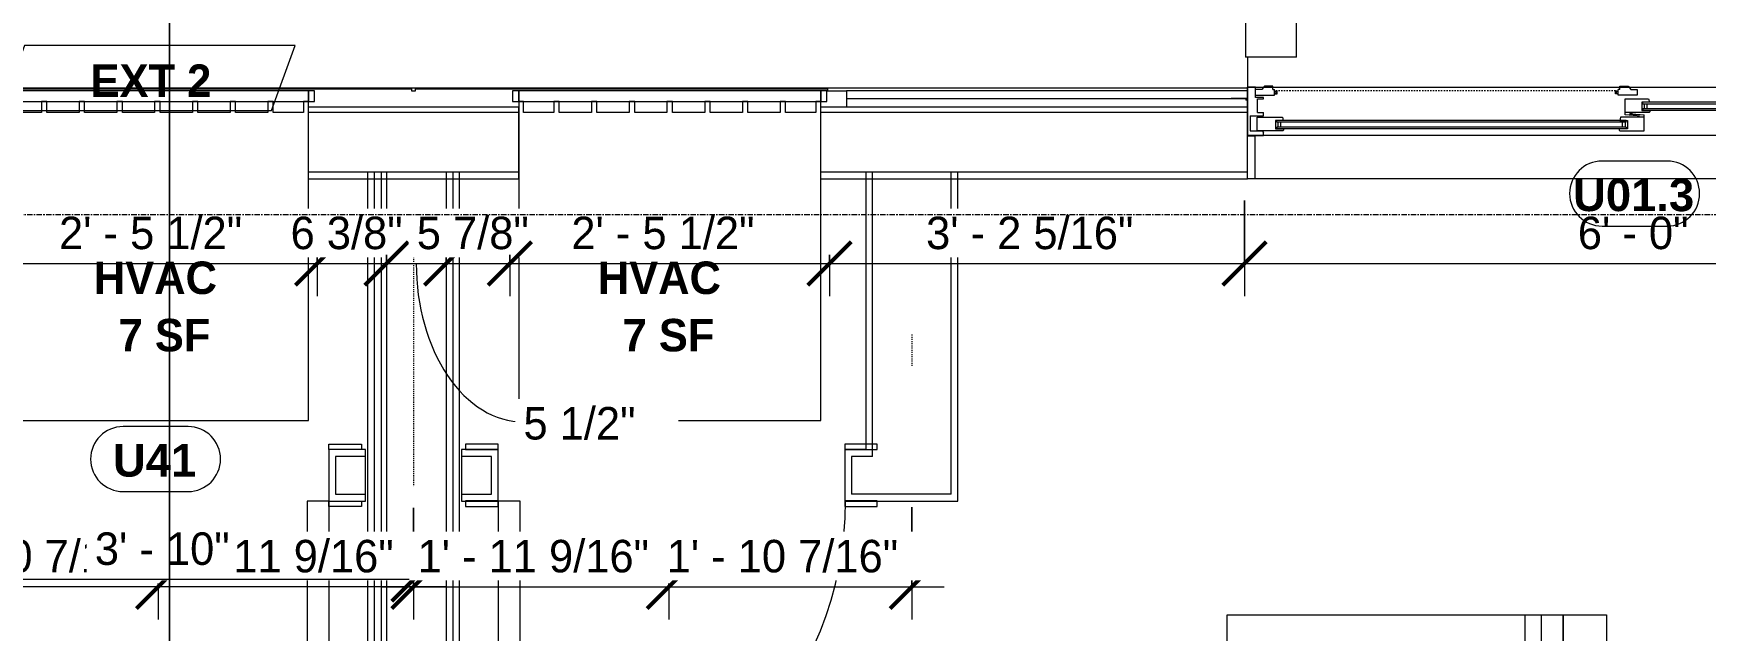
# Model space of a CAD drawing. Header units: inches. Extents: x -4058 to -1781, y 9814 to 12264.
# Drawn here: x -2749.8 to -2595.4, y 10800.8 to 10855.9 of the extents above; entities that cross this region are included whole.
import ezdxf

# ---------------------------------------------------------------- set-up
doc = ezdxf.new("R2010")
doc.units = ezdxf.units.IN
doc.header["$MEASUREMENT"] = 0
for name, pattern in [('Dash', [0.25, 0.125, -0.125]), ('Dash 3_32_', [0.1875, 0.09375, -0.09375]), ('Grid Line 1_2_', [0.875, 0.5, -0.125, 0.125, -0.125])]:
    doc.linetypes.add(name, pattern=pattern)
for name, color, linetype, lineweight in [('0-1', 7, 'Continuous', 5), ('0-2', 7, 'Continuous', 9), ('A-ANNO-DIMS', 211, 'Continuous', 9), ('A-ANNO-DIMS-32', 211, 'Continuous', 9), ('A-AREA-IDEN', 2, 'Continuous', 9), ('A-DETL-1', 90, 'Dash 3_32_', 9), ('A-DETL-GENF-1', 7, 'Continuous', 9), ('A-DETL-GENF-2', 92, 'Continuous', 18), ('A-DETL-GENF-HDLN-1', 7, 'Dash', 9), ('A-DETL-GENF-HDLN-2', 1, 'Continuous', 18), ('A-DOOR', 31, 'Continuous', 18), ('A-DOOR-1', 7, 'Continuous', 9), ('A-DOOR-2', 31, 'Continuous', 9), ('A-DOOR-FRAM-1', 7, 'Continuous', 9), ('A-DOOR-IDEN', 31, 'Continuous', 9), ('A-FLOR-1', 7, 'Continuous', 9), ('A-FLOR-2', 192, 'Continuous', 9), ('A-FLOR-HRAL-1', 7, 'Continuous', 9), ('A-GENM-1', 7, 'Continuous', 9), ('A-GLAZ-1', 7, 'Continuous', 9), ('A-WALL-1', 7, 'Continuous', 9), ('A-WALL-2', 113, 'Continuous', 9), ('A-WALL-IDEN', 211, 'Continuous', 9), ('I-FURN', 30, 'Continuous', 9), ('I-WALL-3', 7, 'Continuous', 9), ('I-WALL-4', 2, 'Continuous', 9), ('S-GRID-1', 1, 'Grid Line 1_2_', 9)]:
    doc.layers.add(name, color=color, linetype=linetype, lineweight=lineweight)
doc.styles.add('Arial_B', font='arialbd.ttf', dxfattribs={"height": 3})
doc.styles.add('Century Gothic', font='ufonts.com_century-gothic.ttf', dxfattribs={"height": 3})
doc.styles.add('Century Gothic_B', font='GOTHICB.TTF', dxfattribs={"height": 3})
doc.dimstyles.new('THE_DIMENSION_STRING', dxfattribs={"dimscale": 12, "dimtxt": 3.132505, "dimasz": 0.333333, "dimexe": 0.25, "dimexo": 0.166667, "dimgap": 0.041667, "dimtad": 1, "dimdec": 4, "dimrnd": 0.0625, "dimzin": 3, "dimdsep": 46, "dimlunit": 4, "dimtxsty": 'Century Gothic', "dimblk1": 'OBLIQUE', "dimblk2": 'OBLIQUE', "dimsah": 1, "dimcen": 0.09, "dimdle": 0.25, "dimazin": 0, "dimtfac": 1, "dimtdec": 4, "dimtix": 1, "dimtmove": 0, "dimatfit": 3, "dimfxl": 1, "dimtvp": 1, "dimtfill": 1, "dimfrac": 2, "dimtolj": 1, "dimtzin": 0, "dimarcsym": 2})
doc.dimstyles.new('THE_DIMENSION_STRING_1', dxfattribs={"dimscale": 12, "dimtxt": 3.132505, "dimasz": 0.333333, "dimexe": 0.25, "dimexo": 0.166667, "dimgap": 0.041667, "dimtad": 1, "dimdec": 4, "dimrnd": 0.0625, "dimzin": 3, "dimdsep": 46, "dimlunit": 4, "dimtxsty": 'Century Gothic', "dimblk1": 'OBLIQUE', "dimblk2": 'OBLIQUE', "dimsah": 1, "dimcen": 0.09, "dimdle": 0.25, "dimazin": 0, "dimtfac": 1, "dimtdec": 4, "dimtix": 1, "dimtmove": 1, "dimatfit": 3, "dimfxl": 1, "dimtvp": 1, "dimtfill": 1, "dimfrac": 2, "dimtolj": 1, "dimtzin": 0, "dimarcsym": 2})
doc.dimstyles.new('THE_DIMENSION_STRING_4', dxfattribs={"dimscale": 12, "dimtxt": 3.132505, "dimasz": 0.333333, "dimexe": 0.25, "dimexo": 0.166667, "dimgap": 0.041667, "dimtad": 1, "dimdec": 4, "dimrnd": 0.0625, "dimzin": 3, "dimdsep": 46, "dimlunit": 4, "dimtxsty": 'Century Gothic', "dimblk1": 'OBLIQUE', "dimblk2": 'OBLIQUE', "dimsah": 1, "dimcen": 0.09, "dimdle": 0.25, "dimazin": 0, "dimtfac": 1, "dimtdec": 4, "dimtix": 1, "dimtmove": 0, "dimatfit": 3, "dimfxl": 1, "dimtvp": 1, "dimtfill": 1, "dimfrac": 2, "dimtolj": 1, "dimtzin": 0, "dimarcsym": 2})
doc.dimstyles.new('THE_DIMENSION_STRING_5', dxfattribs={"dimscale": 12, "dimtxt": 3.132505, "dimasz": 0.333333, "dimexe": 0.25, "dimexo": 0.166667, "dimgap": 0.041667, "dimtad": 1, "dimdec": 4, "dimrnd": 0.0625, "dimzin": 3, "dimdsep": 46, "dimlunit": 4, "dimtxsty": 'Century Gothic', "dimblk1": 'OBLIQUE', "dimblk2": 'OBLIQUE', "dimsah": 1, "dimcen": 0.09, "dimdle": 0.25, "dimazin": 0, "dimtfac": 1, "dimtdec": 4, "dimtix": 1, "dimtmove": 0, "dimatfit": 3, "dimfxl": 1, "dimtvp": 1, "dimtfill": 1, "dimfrac": 2, "dimtolj": 1, "dimtzin": 0, "dimarcsym": 2})

# ---------------------------------------------------------------- blocks, each defined once
blk = doc.blocks.new('Perforated Panel at Magic-Pak - hvac panel - 3rd floor-2505075-UNITS PLANS - 3RD FLOOR')
at = {"layer": 'A-GLAZ-1'}
for p, q in [((19.01, 4.19), (-19.01, 4.19)), ((-19.01, 4.12), (19.01, 4.12))]:
    blk.add_line(p, q, dxfattribs=at)
blk = doc.blocks.new('V-Series_EWC4_SPVU_RFA_2015 - 2ND AND 3RD FLOOR-2226480-UNITS PLANS - 3RD FLOOR')
at = {"layer": 'A-GENM-1'}
for p, q in [((-3859.97, 11740.34), (-3859.97, 11739.78)), ((-3858.97, 11740.34), (-3859.97, 11740.34)), ((-3858.97, 11739.78), (-3858.97, 11740.34)), ((-3859.97, 11739.78), (-3859.97, 11711.9)), ((-3858.97, 11739.78), (-3859.97, 11739.78)), ((-3859.97, 11739.78), (-3858.97, 11739.78)), ((-3858.97, 11711.9), (-3858.97, 11739.78)), ((-3829.54, 11739.78), (-3858.97, 11739.78)), ((-3858.97, 11739.78), (-3858.97, 11739.34)), ((-3858.97, 11739.34), (-3857.97, 11739.34)), ((-3857.97, 11739.34), (-3857.97, 11736.54)), ((-3829.54, 11711.9), (-3829.54, 11739.78)), ((-3857.97, 11736.54), (-3858.97, 11736.54)), ((-3858.97, 11736.54), (-3858.97, 11736.04)), ((-3858.97, 11736.04), (-3857.97, 11736.04)), ((-3857.97, 11736.04), (-3857.97, 11733.06)), ((-3857.97, 11733.06), (-3858.97, 11733.06)), ((-3858.97, 11733.06), (-3858.97, 11732.56)), ((-3858.97, 11732.56), (-3857.97, 11732.56)), ((-3857.97, 11732.56), (-3857.97, 11729.57)), ((-3857.97, 11729.57), (-3858.97, 11729.57)), ((-3858.97, 11729.57), (-3858.97, 11729.07)), ((-3858.97, 11729.07), (-3857.97, 11729.07)), ((-3857.97, 11729.07), (-3857.97, 11726.09)), ((-3857.97, 11726.09), (-3858.97, 11726.09)), ((-3858.97, 11726.09), (-3858.97, 11725.59)), ((-3858.97, 11725.59), (-3857.97, 11725.59)), ((-3857.97, 11725.59), (-3857.97, 11722.61)), ((-3857.97, 11722.61), (-3858.97, 11722.61)), ((-3858.97, 11722.61), (-3858.97, 11722.11)), ((-3858.97, 11722.11), (-3857.97, 11722.11)), ((-3857.97, 11722.11), (-3857.97, 11719.12)), ((-3857.97, 11719.12), (-3858.97, 11719.12)), ((-3858.97, 11719.12), (-3858.97, 11718.62)), ((-3858.97, 11718.62), (-3857.97, 11718.62)), ((-3857.97, 11718.62), (-3857.97, 11715.64)), ((-3857.97, 11715.64), (-3858.97, 11715.64)), ((-3858.97, 11715.64), (-3858.97, 11715.14)), ((-3858.97, 11715.14), (-3857.97, 11715.14)), ((-3857.97, 11715.14), (-3857.97, 11712.34)), ((-3857.97, 11712.34), (-3858.97, 11712.34)), ((-3858.97, 11712.34), (-3858.97, 11711.9)), ((-3859.97, 11711.9), (-3858.97, 11711.9)), ((-3859.97, 11711.9), (-3859.97, 11711.34)), ((-3858.97, 11711.9), (-3859.97, 11711.9)), ((-3859.97, 11711.34), (-3858.97, 11711.34)), ((-3858.97, 11711.34), (-3858.97, 11711.9)), ((-3858.97, 11711.9), (-3829.54, 11711.9))]:
    blk.add_line(p, q, dxfattribs=at)
blk = doc.blocks.new('Door-Sliding-Marvin-2_Panel_Patio_Door-Essential - MARVIN ESSENTIAL SLIDING - 6_-0_X6_-10_ - 3RD FLOOR-3344871-UNITS PLANS - 3RD FLOOR')
at = {"layer": 'A-DETL-GENF-1'}
for p, q in [((-32.87, -2.72), (-32.87, -2.27)), ((-32.61, -2.72), (-32.61, -2.27))]:
    blk.add_line(p, q, dxfattribs=at)
at = {"layer": 'A-DETL-GENF-2'}
for p, q in [((-35.75, 4.19), (-35.06, 4.19)), ((-35.75, 0.22), (-35.75, 4.19)), ((-35.06, 4.19), (-35.06, 0.22)), ((35.06, 4.19), (35.75, 4.19)), ((35.06, 0.22), (35.06, 4.19)), ((35.75, 4.19), (35.75, 0.22)), ((-35.06, 0.22), (-35.75, 0.22)), ((-35.75, 0.19), (-34.25, 0.19)), ((-35.75, -4.28), (-35.75, 0.19)), ((-34.25, 0.19), (-34.25, -0.1)), ((35.75, 0.22), (35.06, 0.22)), ((-35.5, -0.25), (-34.39, -0.25)), ((-35.5, -1.63), (-35.5, -0.25)), ((-34.39, -0.25), (-34.25, -0.1)), ((-35.75, -3.08), (-35.91, -3.08)), ((-35.91, -3.19), (-35.91, -3.08)), ((-35.5, -1.63), (-34.25, -1.63)), ((-32.41, -1.94), (-34.81, -1.94)), ((-34.81, -1.94), (-34.81, -3.19)), ((-34.25, -1.63), (-34.25, -1.94)), ((-33.09, -2.13), (-32.34, -2.13)), ((-33.09, -2.88), (-33.09, -2.13)), ((-32.38, -2.88), (-33.09, -2.88)), ((-32.98, -2.27), (-32.98, -2.13)), ((-32.98, -2.72), (-32.98, -2.88)), ((-32.46, -3.19), (-32.38, -2.88)), ((-32.34, -2), (-32.41, -1.94)), ((-32.34, -2.13), (-32.34, -2)), ((-37.25, -3.19), (-37.25, -3.23)), ((-35.91, -3.19), (-37.25, -3.19)), ((-35.75, -3.23), (-37.25, -3.23)), ((-35, -4.28), (-35.75, -4.28)), ((-34.25, -3.31), (-35, -3.31)), ((-35, -3.31), (-35, -4.28)), ((-34.81, -3.19), (-32.46, -3.19)), ((-34.25, -3.19), (-34.25, -3.31))]:
    blk.add_line(p, q, dxfattribs=at)
at = {"layer": 'A-DETL-GENF-HDLN-1'}
blk.add_line((1.75, -3.94), (33.01, -3.94), dxfattribs=at)
at = {"layer": 'A-DETL-GENF-HDLN-2'}
for p, q in [((35.75, 0.19), (34.25, 0.19)), ((34.25, 0.19), (34.25, -0.1)), ((35.75, -4.28), (35.75, 0.19)), ((1.34, -0.25), (-0.88, -0.25)), ((-0.88, -0.25), (-0.88, -1.72)), ((-0.88, -1.5), (1.29, -1.5)), ((-0.24, -1.51), (-0.24, -1.58)), ((0.66, -1.19), (0.66, -0.44)), ((0.66, -0.44), (1.41, -0.44)), ((1.37, -1.19), (0.66, -1.19)), ((0.77, -0.58), (0.77, -0.44)), ((0.77, -1.04), (0.77, -1.19)), ((0.88, -1.04), (0.88, -0.58)), ((1.14, -1.04), (1.14, -0.58)), ((1.29, -1.5), (1.37, -1.19)), ((1.41, -0.31), (1.34, -0.25)), ((1.41, -0.44), (1.41, -0.31)), ((32.41, -0.31), (32.47, -0.25)), ((32.41, -0.44), (32.41, -0.31)), ((33.16, -0.44), (32.41, -0.44)), ((32.52, -1.5), (32.44, -1.19)), ((32.44, -1.19), (33.16, -1.19)), ((32.47, -0.25), (34.84, -0.25)), ((34.84, -1.5), (32.52, -1.5)), ((32.68, -1.04), (32.68, -0.58)), ((32.93, -1.04), (32.93, -0.58)), ((33.04, -0.58), (33.04, -0.44)), ((33.04, -1.04), (33.04, -1.19)), ((33.16, -1.19), (33.16, -0.44)), ((34.39, -0.25), (34.25, -0.1)), ((35.5, -0.25), (34.39, -0.25)), ((34.84, -0.25), (34.84, -1.5)), ((35.5, -1.63), (35.5, -0.25)), ((-32.87, -2.72), (-32.87, -2.27)), ((-32.61, -2.72), (-32.61, -2.27)), ((-1.41, -2), (-1.34, -1.94)), ((-1.41, -2.13), (-1.41, -2)), ((-0.66, -2.13), (-1.41, -2.13)), ((-1.29, -3.19), (-1.38, -2.88)), ((-1.38, -2.88), (-0.66, -2.88)), ((-1.34, -1.94), (0.87, -1.94)), ((-1.14, -2.72), (-1.14, -2.27)), ((0.24, -1.82), (-0.88, -1.72)), ((-0.88, -2.72), (-0.88, -2.27)), ((-0.77, -2.27), (-0.77, -2.13)), ((-0.77, -2.72), (-0.77, -2.88)), ((-0.66, -2.88), (-0.66, -2.13)), ((-0.24, -1.58), (-0.43, -1.58)), ((-0.43, -1.58), (-0.43, -1.68)), ((-0.43, -1.68), (0.43, -1.76)), ((-0.24, -1.62), (-0.24, -1.7)), ((-0.24, -1.62), (0.87, -1.72)), ((0.24, -1.82), (0.24, -1.74)), ((0.24, -1.86), (0.43, -1.86)), ((0.24, -1.93), (0.24, -1.86)), ((0.43, -1.86), (0.43, -1.76)), ((0.87, -1.72), (0.87, -3.19)), ((35.5, -1.63), (34.25, -1.63)), ((34.25, -1.63), (34.25, -1.94)), ((34.81, -1.94), (34.25, -1.94)), ((34.81, -1.94), (34.81, -3.19)), ((35.75, -3.08), (35.9, -3.08)), ((35.9, -3.19), (35.9, -3.08)), ((0.87, -3.19), (-1.29, -3.19)), ((-0.24, -4.05), (-0.24, -3.53)), ((-0.24, -3.53), (1.51, -3.53)), ((0.34, -4.05), (-0.24, -4.05)), ((0.6, -4.36), (0.34, -4.05)), ((1.35, -4.36), (0.6, -4.36)), ((1.35, -4.05), (1.51, -4.05)), ((1.35, -4.05), (1.35, -4.36)), ((1.51, -3.53), (1.51, -3.65)), ((1.51, -3.65), (1.75, -3.65)), ((1.51, -3.69), (1.51, -4.05)), ((1.71, -3.69), (1.51, -3.69)), ((1.64, -3.83), (1.64, -3.94)), ((1.64, -3.83), (1.71, -3.83)), ((1.75, -3.94), (1.64, -3.94)), ((1.71, -3.83), (1.71, -3.69)), ((1.75, -3.65), (1.75, -3.94)), ((33.25, -3.65), (33.01, -3.65)), ((33.01, -3.65), (33.01, -3.94)), ((33.01, -3.94), (33.12, -3.94)), ((33.05, -3.69), (33.25, -3.69)), ((33.05, -3.83), (33.05, -3.69)), ((33.12, -3.83), (33.05, -3.83)), ((33.12, -3.83), (33.12, -3.94)), ((33.25, -3.53), (33.25, -3.65)), ((35, -3.53), (33.25, -3.53)), ((33.25, -3.69), (33.25, -4.05)), ((33.41, -4.05), (33.25, -4.05)), ((33.41, -4.05), (33.41, -4.36)), ((33.41, -4.36), (34.16, -4.36)), ((34.16, -4.36), (34.42, -4.05)), ((34.81, -3.19), (34.25, -3.19)), ((34.25, -3.19), (34.25, -3.31)), ((34.25, -3.31), (35, -3.31)), ((34.42, -4.05), (35, -4.05)), ((35, -3.31), (35, -4.28)), ((35, -4.28), (35.75, -4.28)), ((35.75, -3.23), (37.25, -3.23)), ((35.9, -3.19), (37.25, -3.19)), ((37.25, -3.19), (37.25, -3.23))]:
    blk.add_line(p, q, dxfattribs=at)
at = {"layer": 'A-DOOR'}
for p, q in [((0.77, -0.44), (33.04, -0.44)), ((0.77, -0.58), (33.04, -0.58)), ((0.77, -1.04), (33.04, -1.04)), ((0.77, -1.19), (33.04, -1.19)), ((-32.98, -2.13), (-0.77, -2.13)), ((-32.98, -2.27), (-0.77, -2.27)), ((-32.98, -2.72), (-0.77, -2.72)), ((-32.98, -2.88), (-0.77, -2.88))]:
    blk.add_line(p, q, dxfattribs=at)
at = {"layer": 'A-DOOR-1'}
for p, q in [((-40.68, -4.25), (-40.68, -4.19)), ((-35.75, -4.25), (-40.68, -4.25))]:
    blk.add_line(p, q, dxfattribs=at)
at = {"layer": 'A-DOOR-FRAM-1'}
for p, q in [((-35.75, 0.19), (35.75, 0.19)), ((-35.75, -4.28), (-35.75, 0.19)), ((35.75, 0.19), (35.75, -4.28)), ((35.75, -4.28), (-35.75, -4.28))]:
    blk.add_line(p, q, dxfattribs=at)
blk = doc.blocks.new('Railing - Railing-3381354-UNITS PLANS - 3RD FLOOR')
at = {"layer": 'A-FLOR-HRAL-1'}
for p, q in [((-2633.2, 10853.75), (-2633.2, 10912.28)), ((-2637.92, 10883.8), (-2637.92, 10853.75)), ((-2637.45, 10853.75), (-2637.92, 10853.75)), ((-2633.67, 10853.75), (-2637.45, 10853.75)), ((-2633.2, 10853.75), (-2633.67, 10853.75))]:
    blk.add_line(p, q, dxfattribs=at)
blk = doc.blocks.new('CTR - 1st Phase - Shell_rvt-1-UNITS PLANS - 3RD FLOOR')
at = {"layer": 'A-FLOR-1'}
blk.add_line((-2637.74, 10853.75), (-2637.74, 10850.98), dxfattribs=at)
at = {"layer": 'A-WALL-1'}
for p, q in [((-2714.54, 10850.89), (-2714.91, 10850.89)), ((-2714.91, 10850.89), (-2714.91, 10850.64)), ((-2714.54, 10850.64), (-2714.54, 10850.89)), ((-2637.74, 10850.89), (-2676.51, 10850.89)), ((-2676.51, 10850.89), (-2676.51, 10850.64)), ((-2714.91, 10850.64), (-2714.54, 10850.64)), ((-2676.51, 10850.64), (-2674.76, 10850.64)), ((-2674.76, 10850.64), (-2674.76, 10849.14)), ((-2637.74, 10850.64), (-2674.76, 10850.64)), ((-2637.74, 10849.89), (-2674.76, 10849.89)), ((-2705.01, 10849.14), (-2724.44, 10849.14)), ((-2724.44, 10849.14), (-2724.44, 10842.51)), ((-2705.01, 10848.64), (-2724.44, 10848.64)), ((-2705.01, 10842.51), (-2705.01, 10849.14)), ((-2674.76, 10849.14), (-2677.14, 10849.14)), ((-2677.14, 10849.14), (-2677.14, 10842.51)), ((-2637.74, 10848.64), (-2677.14, 10848.64)), ((-2637.74, 10849.14), (-2674.76, 10849.14)), ((-2637.74, 10846.48), (-2637.74, 10846.51)), ((-2705.01, 10843.14), (-2724.44, 10843.14)), ((-2637.74, 10843.14), (-2677.14, 10843.14)), ((-2724.44, 10842.51), (-2705.01, 10842.51)), ((-2677.14, 10842.51), (-2637.74, 10842.51))]:
    blk.add_line(p, q, dxfattribs=at)
at = {"layer": '0-2'}
for name, p in [('Railing - Railing-3381354-UNITS PLANS - 3RD FLOOR', (0, 0)), ('Perforated Panel at Magic-Pak - hvac panel - 3rd floor-2505075-UNITS PLANS - 3RD FLOOR', (-2733.92, 10846.7)), ('Perforated Panel at Magic-Pak - hvac panel - 3rd floor-2505075-UNITS PLANS - 3RD FLOOR', (-2695.52, 10846.7))]:
    blk.add_blockref(name, p, dxfattribs=at)
for name, p, rotation in [('Door-Sliding-Marvin-2_Panel_Patio_Door-Essential - MARVIN ESSENTIAL SLIDING - 6_-0_X6_-10_ - 3RD FLOOR-3344871-UNITS PLANS - 3RD FLOOR', (-2601.99, 10846.7), 180), ('V-Series_EWC4_SPVU_RFA_2015 - 2ND AND 3RD FLOOR-2226480-UNITS PLANS - 3RD FLOOR', (-14464.21, 6990.67), 269.9999999999999), ('V-Series_EWC4_SPVU_RFA_2015 - 2ND AND 3RD FLOOR-2226480-UNITS PLANS - 3RD FLOOR', (-14416.91, 6990.67), 269.9999999999999)]:
    blk.add_blockref(name, p, dxfattribs=dict(at, rotation=rotation))
blk = doc.blocks.new('CTR - 1st Phase - Common Walls_rvt-1-UNITS PLANS - 3RD FLOOR')
at = {"layer": 'A-WALL-1'}
for p, q in [((-2718.35, 10843.14), (-2718.35, 10476.16)), ((-2717.72, 10843.14), (-2717.72, 10476.16)), ((-2717.22, 10843.14), (-2717.22, 10476.16)), ((-2711.72, 10843.14), (-2711.72, 10476.16)), ((-2711.1, 10843.14), (-2711.1, 10476.16))]:
    blk.add_line(p, q, dxfattribs=at)
at = {"layer": 'I-WALL-3'}
for p, q in [((-2710.47, 10843.14), (-2718.97, 10843.14)), ((-2718.97, 10843.14), (-2718.97, 10476.16)), ((-2710.47, 10476.16), (-2710.47, 10843.14))]:
    blk.add_line(p, q, dxfattribs=at)
blk = doc.blocks.new('SWING - SINGLE - FLUSH - SWING - 32_ x 80_ - WITH ACOUSTICAL SEAL-4202147-UNITS PLANS - 3RD FLOOR')
at = {"layer": 'A-DOOR-2'}
for p, q in [((-19, 2.37), (-19, 2.87)), ((-19, 2.87), (-16, 2.87)), ((-16, 2.37), (-19, 2.37)), ((-16, 2.87), (-16, 2.37)), ((16, 2.37), (16, 2.87)), ((16, 2.87), (19, 2.87)), ((19, 2.37), (16, 2.37)), ((19, 2.87), (19, 2.37)), ((-19, -2.38), (-16, -2.38)), ((-19, -2.88), (-19, -2.38)), ((-16, -2.88), (-19, -2.88)), ((-16, -2.38), (-16, -2.88)), ((14, -2.38), (14, -34.38)), ((16, -2.38), (14, -2.38)), ((16, -2.38), (16, -34.38)), ((16, -2.38), (19, -2.38)), ((16, -2.88), (16, -2.38)), ((19, -2.88), (16, -2.88)), ((19, -2.38), (19, -2.88)), ((16, -34.38), (14, -34.38))]:
    blk.add_line(p, q, dxfattribs=at)
blk.add_arc((16, -2.38), 32.07, 180, 266.4241, dxfattribs=at)
blk = doc.blocks.new('Couch-Both_Arms-Generic - 1-1372852-UNITS PLANS - 3RD FLOOR')
at = {"layer": 'I-FURN'}
for p, q in [((36, 17.5), (42, 17.5)), ((42, 17.5), (42, -10)), ((-42, -10), (42, -10)), ((42, -10), (42, -13.5)), ((-42, -11.5), (42, -11.5)), ((-42, -13.5), (42, -13.5)), ((42, -13.5), (-42, -13.5)), ((42, -13.5), (42, -17.5)), ((42, -17.5), (-42, -17.5))]:
    blk.add_line(p, q, dxfattribs=at)
blk = doc.blocks.new('SWING - SINGLE - FLUSH - SWING - 32_ x 80_ - WITH ACOUSTICAL SEAL-4202144-UNITS PLANS - 3RD FLOOR')
at = {"layer": 'A-DOOR-2'}
for p, q in [((14, 2.37), (14, 34.38)), ((16, 34.38), (14, 34.38)), ((16, 2.37), (16, 34.38)), ((-16, 2.87), (-19, 2.87)), ((-19, 2.87), (-19, 2.37)), ((-19, 2.37), (-16, 2.37)), ((-16, 2.37), (-16, 2.87)), ((16, 2.37), (14, 2.37)), ((19, 2.87), (16, 2.87)), ((16, 2.87), (16, 2.37)), ((16, 2.37), (19, 2.37)), ((19, 2.37), (19, 2.87)), ((-16, -2.38), (-19, -2.38)), ((-19, -2.38), (-19, -2.88)), ((-19, -2.88), (-16, -2.88)), ((-16, -2.88), (-16, -2.38)), ((19, -2.38), (16, -2.38)), ((16, -2.38), (16, -2.88)), ((16, -2.88), (19, -2.88)), ((19, -2.88), (19, -2.38))]:
    blk.add_line(p, q, dxfattribs=at)
blk.add_arc((16, 2.37), 32.07, 93.5759, 180, dxfattribs=at)
blk = doc.blocks.new('Wall Tag - Arch Wall-3956453-UNITS PLANS - 3RD FLOOR')
at = {"layer": 'A-WALL-IDEN'}
for p, q in [((-0.3561, 0.0937), (-0.4244, -0.0937)), ((0.4244, 0.0937), (-0.3561, 0.0937)), ((0.3561, -0.0937), (0.4244, 0.0937)), ((-0.4244, -0.0937), (0.3561, -0.0937))]:
    blk.add_line(p, q, dxfattribs=at)
blk = doc.blocks.new('DIMBLOCK87-UNITS PLANS - 3RD FLOOR')
at = {"layer": 'A-ANNO-DIMS-32', "lineweight": 50}
for p, q in [((-2753.12, 10834.68), (-2751.12, 10836.68)), ((-2723.62, 10834.68), (-2721.62, 10836.68)), ((-2753.12, 10834.68), (-2755.12, 10832.68)), ((-2723.62, 10834.68), (-2725.62, 10832.68))]:
    blk.add_line(p, q, dxfattribs=at)
at = {"layer": 'A-ANNO-DIMS-32'}
for p, q in [((-2753.12, 10835.5), (-2753.12, 10831.68)), ((-2753.12, 10834.68), (-2753.12, 10835.5)), ((-2723.62, 10835.5), (-2723.62, 10831.68)), ((-2723.62, 10834.68), (-2723.62, 10835.5)), ((-2753.12, 10834.68), (-2723.62, 10834.68))]:
    blk.add_line(p, q, dxfattribs=at)
at = {"layer": 'A-ANNO-DIMS-32', "color": 0, "insert": (-2747.45, 10839.02), "char_height": 3, "width": 21.7784, "attachment_point": 1, "line_spacing_factor": 0.984502, "style": 'Century Gothic', "bg_fill": 3, "box_fill_scale": 1.25, "bg_fill_color": 256, "bg_fill_true_color": 13158600, "bg_fill_transparency": 0}
blk.add_mtext('2\' - 5 1/2"', dxfattribs=at)
blk = doc.blocks.new('_Oblique')
at = {"color": 0, "linetype": 'ByBlock', "lineweight": -2}
blk.add_line((-0.5, -0.5), (0.5, 0.5), dxfattribs=at)
blk = doc.blocks.new('DIMBLOCK88-UNITS PLANS - 3RD FLOOR')
at = {"layer": 'A-ANNO-DIMS-32', "lineweight": 50}
for p, q in [((-2723.62, 10834.68), (-2721.62, 10836.68)), ((-2717.22, 10834.68), (-2715.22, 10836.68)), ((-2723.62, 10834.68), (-2725.62, 10832.68)), ((-2717.22, 10834.68), (-2719.22, 10832.68))]:
    blk.add_line(p, q, dxfattribs=at)
at = {"layer": 'A-ANNO-DIMS-32'}
for p, q in [((-2723.62, 10835.5), (-2723.62, 10831.68)), ((-2723.62, 10834.68), (-2723.62, 10835.5)), ((-2717.22, 10835.5), (-2717.22, 10831.68)), ((-2717.22, 10834.68), (-2717.22, 10835.5)), ((-2723.62, 10834.68), (-2717.22, 10834.68))]:
    blk.add_line(p, q, dxfattribs=at)
at = {"layer": 'A-ANNO-DIMS-32', "color": 0, "insert": (-2726.07, 10839.02), "char_height": 3, "width": 13.5444, "attachment_point": 1, "line_spacing_factor": 0.984502, "style": 'Century Gothic', "bg_fill": 3, "box_fill_scale": 1.25, "bg_fill_color": 256, "bg_fill_true_color": 13158600, "bg_fill_transparency": 0}
blk.add_mtext('6 3/8"', dxfattribs=at)
blk = doc.blocks.new('DIMBLOCK89-UNITS PLANS - 3RD FLOOR')
at = {"layer": 'A-ANNO-DIMS-32', "lineweight": 50}
for p, q in [((-2717.22, 10834.68), (-2715.22, 10836.68)), ((-2711.72, 10834.68), (-2709.72, 10836.68)), ((-2717.22, 10834.68), (-2719.22, 10832.68)), ((-2711.72, 10834.68), (-2713.72, 10832.68))]:
    blk.add_line(p, q, dxfattribs=at)
at = {"layer": 'A-ANNO-DIMS-32'}
for p, q in [((-2717.22, 10835.5), (-2717.22, 10831.68)), ((-2717.22, 10834.68), (-2717.22, 10835.5)), ((-2711.72, 10835.5), (-2711.72, 10831.68)), ((-2711.72, 10834.68), (-2711.72, 10835.5)), ((-2717.22, 10834.68), (-2711.72, 10834.68))]:
    blk.add_line(p, q, dxfattribs=at)
blk.add_ellipse((-2704.57, 10834.68), major_axis=(0, 14.62), ratio=0.677207, start_param=1.570796, end_param=3.141593, dxfattribs=at)
at = {"layer": 'A-ANNO-DIMS-32', "color": 0, "insert": (-2704.57, 10821.44), "char_height": 3, "width": 13.5444, "attachment_point": 1, "line_spacing_factor": 0.984502, "style": 'Century Gothic', "bg_fill": 3, "box_fill_scale": 1.25, "bg_fill_color": 256, "bg_fill_true_color": 13158600, "bg_fill_transparency": 0}
blk.add_mtext('5 1/2"', dxfattribs=at)
blk = doc.blocks.new('DIMBLOCK90-UNITS PLANS - 3RD FLOOR')
at = {"layer": 'A-ANNO-DIMS-32', "lineweight": 50}
for p, q in [((-2711.72, 10834.68), (-2709.72, 10836.68)), ((-2705.82, 10834.68), (-2703.82, 10836.68)), ((-2711.72, 10834.68), (-2713.72, 10832.68)), ((-2705.82, 10834.68), (-2707.82, 10832.68))]:
    blk.add_line(p, q, dxfattribs=at)
at = {"layer": 'A-ANNO-DIMS-32'}
for p, q in [((-2711.72, 10835.5), (-2711.72, 10831.68)), ((-2711.72, 10834.68), (-2711.72, 10835.5)), ((-2705.82, 10835.5), (-2705.82, 10831.68)), ((-2705.82, 10834.68), (-2705.82, 10835.5)), ((-2711.72, 10834.68), (-2705.82, 10834.68))]:
    blk.add_line(p, q, dxfattribs=at)
at = {"layer": 'A-ANNO-DIMS-32', "color": 0, "insert": (-2714.42, 10839.02), "char_height": 3, "width": 13.5444, "attachment_point": 1, "line_spacing_factor": 0.984502, "style": 'Century Gothic', "bg_fill": 3, "box_fill_scale": 1.25, "bg_fill_color": 256, "bg_fill_true_color": 13158600, "bg_fill_transparency": 0}
blk.add_mtext('5 7/8"', dxfattribs=at)
blk = doc.blocks.new('DIMBLOCK91-UNITS PLANS - 3RD FLOOR')
at = {"layer": 'A-ANNO-DIMS-32', "lineweight": 50}
for p, q in [((-2705.82, 10834.68), (-2703.82, 10836.68)), ((-2676.32, 10834.68), (-2674.32, 10836.68)), ((-2705.82, 10834.68), (-2707.82, 10832.68)), ((-2676.32, 10834.68), (-2678.32, 10832.68))]:
    blk.add_line(p, q, dxfattribs=at)
at = {"layer": 'A-ANNO-DIMS-32'}
for p, q in [((-2705.82, 10835.5), (-2705.82, 10831.68)), ((-2705.82, 10834.68), (-2705.82, 10835.5)), ((-2676.32, 10835.5), (-2676.32, 10831.68)), ((-2676.32, 10834.68), (-2676.32, 10835.5)), ((-2705.82, 10834.68), (-2676.32, 10834.68))]:
    blk.add_line(p, q, dxfattribs=at)
at = {"layer": 'A-ANNO-DIMS-32', "color": 0, "insert": (-2700.15, 10839.02), "char_height": 3, "width": 21.7784, "attachment_point": 1, "line_spacing_factor": 0.984502, "style": 'Century Gothic', "bg_fill": 3, "box_fill_scale": 1.25, "bg_fill_color": 256, "bg_fill_true_color": 13158600, "bg_fill_transparency": 0}
blk.add_mtext('2\' - 5 1/2"', dxfattribs=at)
blk = doc.blocks.new('DIMBLOCK92-UNITS PLANS - 3RD FLOOR')
at = {"layer": 'A-ANNO-DIMS-32'}
for p, q in [((-2637.99, 10840.51), (-2637.99, 10831.68)), ((-2637.99, 10834.68), (-2637.99, 10840.51)), ((-2676.32, 10835.5), (-2676.32, 10831.68)), ((-2676.32, 10834.68), (-2676.32, 10835.5)), ((-2676.32, 10834.68), (-2637.99, 10834.68))]:
    blk.add_line(p, q, dxfattribs=at)
at = {"layer": 'A-ANNO-DIMS-32', "lineweight": 50}
for p, q in [((-2676.32, 10834.68), (-2674.32, 10836.68)), ((-2637.99, 10834.68), (-2635.99, 10836.68)), ((-2676.32, 10834.68), (-2678.32, 10832.68)), ((-2637.99, 10834.68), (-2639.99, 10832.68))]:
    blk.add_line(p, q, dxfattribs=at)
at = {"layer": 'A-ANNO-DIMS-32', "color": 0, "insert": (-2667.4, 10839.02), "char_height": 3, "width": 24.5827, "attachment_point": 1, "line_spacing_factor": 0.984502, "style": 'Century Gothic', "bg_fill": 3, "box_fill_scale": 1.25, "bg_fill_color": 256, "bg_fill_true_color": 13158600, "bg_fill_transparency": 0}
blk.add_mtext('3\' - 2 5/16"', dxfattribs=at)
blk = doc.blocks.new('DIMBLOCK93-UNITS PLANS - 3RD FLOOR')
at = {"layer": 'A-ANNO-DIMS-32'}
for p, q in [((-2637.99, 10840.51), (-2637.99, 10831.68)), ((-2637.99, 10834.68), (-2637.99, 10840.51)), ((-2565.99, 10840.51), (-2565.99, 10831.68)), ((-2565.99, 10834.68), (-2565.99, 10840.51)), ((-2637.99, 10834.68), (-2565.99, 10834.68))]:
    blk.add_line(p, q, dxfattribs=at)
at = {"layer": 'A-ANNO-DIMS-32', "lineweight": 50}
for p, q in [((-2637.99, 10834.68), (-2635.99, 10836.68)), ((-2565.99, 10834.68), (-2563.99, 10836.68)), ((-2637.99, 10834.68), (-2639.99, 10832.68)), ((-2565.99, 10834.68), (-2567.99, 10832.68))]:
    blk.add_line(p, q, dxfattribs=at)
at = {"layer": 'A-ANNO-DIMS-32', "color": 0, "insert": (-2607.23, 10839.02), "char_height": 3, "width": 12.5897, "attachment_point": 1, "line_spacing_factor": 0.984502, "style": 'Century Gothic', "bg_fill": 3, "box_fill_scale": 1.25, "bg_fill_color": 256, "bg_fill_true_color": 13158600, "bg_fill_transparency": 0}
blk.add_mtext('6\' - 0"', dxfattribs=at)
blk = doc.blocks.new('Door Tag - Type Mark-2601225-UNITS PLANS - 3RD FLOOR')
at = {"layer": 'A-DOOR-IDEN'}
for p, q in [((0.09375, 0.09375), (-0.09375, 0.09375)), ((-0.09375, -0.09375), (0.09375, -0.09375))]:
    blk.add_line(p, q, dxfattribs=at)
for centre, start, end in [((-0.09375, 0), 90, 270), ((0.09375, 0), 270, 90)]:
    blk.add_arc(centre, 0.09375, start, end, dxfattribs=at)
blk = doc.blocks.new('DIMBLOCK1094-UNITS PLANS - 3RD FLOOR')
at = {"layer": 'A-ANNO-DIMS-32'}
for p, q in [((-2714.72, 10812.13), (-2714.72, 10801.82)), ((-2714.72, 10804.82), (-2714.72, 10812.13)), ((-2738.29, 10805.13), (-2738.29, 10801.82)), ((-2738.29, 10804.82), (-2738.29, 10805.13)), ((-2711.72, 10804.82), (-2738.29, 10804.82))]:
    blk.add_line(p, q, dxfattribs=at)
at = {"layer": 'A-ANNO-DIMS-32', "lineweight": 50}
for p, q in [((-2738.29, 10804.82), (-2736.29, 10806.82)), ((-2714.72, 10804.82), (-2712.72, 10806.82)), ((-2738.29, 10804.82), (-2740.29, 10802.82)), ((-2714.72, 10804.82), (-2716.72, 10802.82))]:
    blk.add_line(p, q, dxfattribs=at)
at = {"layer": 'A-ANNO-DIMS-32', "color": 0, "insert": (-2737.92, 10809.17), "char_height": 3, "width": 27.387, "attachment_point": 1, "line_spacing_factor": 0.984502, "style": 'Century Gothic', "bg_fill": 3, "box_fill_scale": 1.25, "bg_fill_color": 256, "bg_fill_true_color": 13158600, "bg_fill_transparency": 0}
blk.add_mtext('1\' - 11 9/16"', dxfattribs=at)
blk = doc.blocks.new('DIMBLOCK1095-UNITS PLANS - 3RD FLOOR')
at = {"layer": 'A-ANNO-DIMS-32'}
for p, q in [((-2760.72, 10812.2), (-2760.72, 10801.82)), ((-2760.72, 10804.82), (-2760.72, 10812.2)), ((-2738.29, 10804.82), (-2763.72, 10804.82)), ((-2738.29, 10805.13), (-2738.29, 10801.82)), ((-2738.29, 10804.82), (-2738.29, 10805.13))]:
    blk.add_line(p, q, dxfattribs=at)
at = {"layer": 'A-ANNO-DIMS-32', "lineweight": 50}
for p, q in [((-2760.72, 10804.82), (-2758.72, 10806.82)), ((-2738.29, 10804.82), (-2736.29, 10806.82)), ((-2760.72, 10804.82), (-2762.72, 10802.82)), ((-2738.29, 10804.82), (-2740.29, 10802.82))]:
    blk.add_line(p, q, dxfattribs=at)
at = {"layer": 'A-ANNO-DIMS-32', "color": 0, "insert": (-2760.92, 10809.17), "char_height": 3, "width": 27.387, "attachment_point": 1, "line_spacing_factor": 0.984502, "style": 'Century Gothic', "bg_fill": 3, "box_fill_scale": 1.25, "bg_fill_color": 256, "bg_fill_true_color": 13158600, "bg_fill_transparency": 0}
blk.add_mtext('1\' - 10 7/16"', dxfattribs=at)
blk = doc.blocks.new('DIMBLOCK1136-UNITS PLANS - 3RD FLOOR')
at = {"layer": 'A-ANNO-DIMS-32'}
for p, q in [((-2760.72, 10813.13), (-2760.72, 10802.51)), ((-2760.72, 10805.51), (-2760.72, 10813.13)), ((-2714.72, 10812.13), (-2714.72, 10802.51)), ((-2714.72, 10805.51), (-2714.72, 10812.13)), ((-2711.72, 10805.51), (-2763.72, 10805.51))]:
    blk.add_line(p, q, dxfattribs=at)
at = {"layer": 'A-ANNO-DIMS-32', "lineweight": 50}
for p, q in [((-2760.72, 10805.51), (-2758.72, 10807.51)), ((-2714.72, 10805.51), (-2712.72, 10807.51)), ((-2760.72, 10805.51), (-2762.72, 10803.51)), ((-2714.72, 10805.51), (-2716.72, 10803.51))]:
    blk.add_line(p, q, dxfattribs=at)
at = {"layer": 'A-ANNO-DIMS-32', "color": 0, "insert": (-2744.14, 10809.86), "char_height": 3, "width": 15.394, "attachment_point": 1, "line_spacing_factor": 0.984502, "style": 'Century Gothic', "bg_fill": 3, "box_fill_scale": 1.25, "bg_fill_color": 256, "bg_fill_true_color": 13158600, "bg_fill_transparency": 0}
blk.add_mtext('3\' - 10"', dxfattribs=at)
blk = doc.blocks.new('DIMBLOCK1198-UNITS PLANS - 3RD FLOOR')
at = {"layer": 'A-ANNO-DIMS-32'}
for p, q in [((-2737.24, 10379.04), (-2737.24, 11757.51)), ((-2763.24, 11754.51), (-2734.24, 11754.51)), ((-2760.24, 11755.34), (-2760.24, 11751.51)), ((-2760.24, 11754.51), (-2760.24, 11755.34)), ((-2737.24, 11754.51), (-2737.24, 10379.04))]:
    blk.add_line(p, q, dxfattribs=at)
at = {"layer": 'A-ANNO-DIMS-32', "lineweight": 50}
for p, q in [((-2760.24, 11754.51), (-2758.24, 11756.51)), ((-2737.24, 11754.51), (-2735.24, 11756.51)), ((-2760.24, 11754.51), (-2762.24, 11752.51)), ((-2737.24, 11754.51), (-2739.24, 11752.51))]:
    blk.add_line(p, q, dxfattribs=at)
at = {"layer": 'A-ANNO-DIMS-32', "color": 0, "insert": (-2755.15, 11758.85), "char_height": 3, "width": 15.394, "attachment_point": 1, "line_spacing_factor": 0.984502, "style": 'Century Gothic', "bg_fill": 3, "box_fill_scale": 1.25, "bg_fill_color": 256, "bg_fill_true_color": 13158600, "bg_fill_transparency": 0}
blk.add_mtext('1\' - 11"', dxfattribs=at)
blk = doc.blocks.new('DIMBLOCK1345-UNITS PLANS - 3RD FLOOR')
at = {"layer": 'A-ANNO-DIMS-32'}
for p, q in [((-2714.72, 10812.13), (-2714.72, 10801.82)), ((-2714.72, 10804.82), (-2714.72, 10812.13)), ((-2717.72, 10804.82), (-2691.16, 10804.82)), ((-2691.16, 10805.13), (-2691.16, 10801.82)), ((-2691.16, 10804.82), (-2691.16, 10805.13))]:
    blk.add_line(p, q, dxfattribs=at)
at = {"layer": 'A-ANNO-DIMS-32', "lineweight": 50}
for p, q in [((-2714.72, 10804.82), (-2712.72, 10806.82)), ((-2691.16, 10804.82), (-2689.16, 10806.82)), ((-2714.72, 10804.82), (-2716.72, 10802.82)), ((-2691.16, 10804.82), (-2693.16, 10802.82))]:
    blk.add_line(p, q, dxfattribs=at)
at = {"layer": 'A-ANNO-DIMS-32', "color": 0, "insert": (-2714.35, 10809.17), "char_height": 3, "width": 27.387, "attachment_point": 1, "line_spacing_factor": 0.984502, "style": 'Century Gothic', "bg_fill": 3, "box_fill_scale": 1.25, "bg_fill_color": 256, "bg_fill_true_color": 13158600, "bg_fill_transparency": 0}
blk.add_mtext('1\' - 11 9/16"', dxfattribs=at)
blk = doc.blocks.new('DIMBLOCK1346-UNITS PLANS - 3RD FLOOR')
at = {"layer": 'A-ANNO-DIMS-32'}
for p, q in [((-2668.72, 10812.2), (-2668.72, 10801.82)), ((-2668.72, 10804.82), (-2668.72, 10812.2)), ((-2691.16, 10805.13), (-2691.16, 10801.82)), ((-2691.16, 10804.82), (-2691.16, 10805.13)), ((-2691.16, 10804.82), (-2665.72, 10804.82))]:
    blk.add_line(p, q, dxfattribs=at)
at = {"layer": 'A-ANNO-DIMS-32', "lineweight": 50}
for p, q in [((-2691.16, 10804.82), (-2689.16, 10806.82)), ((-2668.72, 10804.82), (-2666.72, 10806.82)), ((-2691.16, 10804.82), (-2693.16, 10802.82)), ((-2668.72, 10804.82), (-2670.72, 10802.82))]:
    blk.add_line(p, q, dxfattribs=at)
at = {"layer": 'A-ANNO-DIMS-32', "color": 0, "insert": (-2691.35, 10809.17), "char_height": 3, "width": 27.387, "attachment_point": 1, "line_spacing_factor": 0.984502, "style": 'Century Gothic', "bg_fill": 3, "box_fill_scale": 1.25, "bg_fill_color": 256, "bg_fill_true_color": 13158600, "bg_fill_transparency": 0}
blk.add_mtext('1\' - 10 7/16"', dxfattribs=at)

msp = doc.modelspace()

# ---------------------------------------------------------------- linework, layer by layer
at = {"layer": 'A-DETL-1'}
for p, q in [((-2714.72374, 10838.13481), (-2714.72374, 10814.13481)), ((-2668.72374, 10828.13481), (-2668.72374, 10825.13481)), ((-2714.72374, 10821.13481), (-2714.72374, 10814.13481)), ((-2714.72374, 10821.13481), (-2714.72374, 10814.13481)), ((-2738.28624, 10807.13481), (-2738.28624, 10809.13481)), ((-2691.16124, 10807.13481), (-2691.16124, 10809.13481))]:
    msp.add_line(p, q, dxfattribs=at)
at = {"layer": 'A-FLOR-2'}
msp.add_line((-2566.92374, 10842.5144), (-2637.04874, 10842.5144), dxfattribs=at)
at = {"layer": 'A-WALL-2'}
for p, q in [((-2672.34874, 10816.88481), (-2672.34874, 10843.13481)), ((-2665.09874, 10813.38481), (-2665.09874, 10843.13481)), ((-2719.16124, 10817.50981), (-2722.53624, 10817.50981)), ((-2722.53624, 10817.50981), (-2722.53624, 10812.75981)), ((-2721.91124, 10816.88481), (-2721.91124, 10813.38481)), ((-2719.16124, 10816.88481), (-2721.91124, 10816.88481)), ((-2719.16124, 10812.75981), (-2719.16124, 10817.50981)), ((-2706.91124, 10817.50981), (-2710.28624, 10817.50981)), ((-2710.28624, 10817.50981), (-2710.28624, 10812.75981)), ((-2707.53624, 10816.88481), (-2710.28624, 10816.88481)), ((-2707.53624, 10813.38481), (-2707.53624, 10816.88481)), ((-2706.91124, 10812.75981), (-2706.91124, 10817.50981)), ((-2672.97374, 10817.50981), (-2674.91124, 10817.50981)), ((-2674.91124, 10817.50981), (-2674.91124, 10812.75981)), ((-2674.28624, 10816.88481), (-2674.28624, 10813.38481)), ((-2672.34874, 10816.88481), (-2674.28624, 10816.88481)), ((-2722.53624, 10812.75981), (-2719.16124, 10812.75981)), ((-2721.91124, 10813.38481), (-2719.16124, 10813.38481)), ((-2710.28624, 10813.38481), (-2707.53624, 10813.38481)), ((-2710.28624, 10812.75981), (-2706.91124, 10812.75981)), ((-2674.91124, 10812.75981), (-2672.97374, 10812.75981)), ((-2665.09874, 10813.38481), (-2674.28624, 10813.38481))]:
    msp.add_line(p, q, dxfattribs=at)
at = {"layer": 'I-WALL-4'}
for p, q in [((-2672.97374, 10843.13481), (-2672.97374, 10817.50981)), ((-2664.47374, 10843.13481), (-2672.97374, 10843.13481)), ((-2664.47374, 10812.75981), (-2664.47374, 10843.13481)), ((-2672.97374, 10812.75981), (-2664.47374, 10812.75981))]:
    msp.add_line(p, q, dxfattribs=at)

# ---------------------------------------------------------------- block references
at = {"layer": '0-1'}
for name in ['CTR - 1st Phase - Shell_rvt-1-UNITS PLANS - 3RD FLOOR', 'CTR - 1st Phase - Common Walls_rvt-1-UNITS PLANS - 3RD FLOOR']:
    msp.add_blockref(name, (0, 0), dxfattribs=at)
at = {"layer": 'A-DOOR-2'}
msp.add_blockref('SWING - SINGLE - FLUSH - SWING - 32_ x 80_ - WITH ACOUSTICAL SEAL-4202147-UNITS PLANS - 3RD FLOOR', (-2738.53624, 10815.13481), dxfattribs=at)
at = {"layer": 'A-DOOR-2', "rotation": 180}
msp.add_blockref('SWING - SINGLE - FLUSH - SWING - 32_ x 80_ - WITH ACOUSTICAL SEAL-4202144-UNITS PLANS - 3RD FLOOR', (-2690.91124, 10815.13481), dxfattribs=at)
at = {"layer": 'A-DOOR-IDEN', "xscale": 31.99999999999999, "yscale": 31.99999999999999, "zscale": 31.99999999999999}
msp.add_blockref('Door Tag - Type Mark-2601225-UNITS PLANS - 3RD FLOOR', (-2738.53624, 10816.63481), dxfattribs=at)
at = {"layer": 'A-WALL-IDEN', "xscale": 31.99999999999999, "yscale": 31.99999999999999, "zscale": 31.99999999999999}
msp.add_blockref('Wall Tag - Arch Wall-3956453-UNITS PLANS - 3RD FLOOR', (-2739.23624, 10851.82892), dxfattribs=at)
at = {"layer": 'I-FURN', "rotation": 90.00000000002032}
msp.add_blockref('Couch-Both_Arms-Generic - 1-1372852-UNITS PLANS - 3RD FLOOR', (-2622.09874, 10760.25961), dxfattribs=at)

# ---------------------------------------------------------------- texts
at = {"layer": 'A-AREA-IDEN', "insert": (-2741.94595, 10829.57876), "char_height": 3, "width": 9.494, "attachment_point": 1, "style": 'Century Gothic_B'}
msp.add_mtext('7 SF', dxfattribs=at)
at = {"layer": 'A-DOOR-IDEN', "insert": (-2742.46812, 10818.01466), "char_height": 3, "width": 9.393, "attachment_point": 1, "style": 'Arial_B'}
msp.add_mtext('U41', dxfattribs=at)
at = {"layer": 'A-WALL-IDEN', "insert": (-2744.5372, 10853.07645), "char_height": 3, "width": 12.726, "attachment_point": 1, "style": 'Century Gothic_B'}
msp.add_mtext('EXT 2', dxfattribs=at)

# ---------------------------------------------------------------- next in the draw order: dimensions: what is measured, and where the dimension line sits
at = {"layer": 'A-ANNO-DIMS'}
for base, p1, p2, dimstyle, override, picture, middle in [((-2723.62374, 10834.67576), (-2753.12374, 10837.50419), (-2723.62374, 10837.50419), 'THE_DIMENSION_STRING', {"dimpost": '<>', "dimfxl": 29.5}, 'DIMBLOCK87-UNITS PLANS - 3RD FLOOR', (-2738.37374, 10836.91743)), ((-2738.28624, 10804.81993), (-2714.72374, 10814.13481), (-2738.28624, 10807.13481), 'THE_DIMENSION_STRING_4', {"dimpost": '<>', "dimfxl": 24.580305}, 'DIMBLOCK1094-UNITS PLANS - 3RD FLOOR', (-2726.50499, 10807.06161))]:
    dim = msp.add_linear_dim(base=base, p1=p1, p2=p2, dimstyle=dimstyle, override=override, dxfattribs=at)
    dim.commit()
    dim.dimension.update_dxf_attribs({"geometry": picture, "text_midpoint": middle})

# ---------------------------------------------------------------- next in the draw order: texts
at = {"layer": 'A-AREA-IDEN', "insert": (-2744.23256, 10834.87589), "char_height": 3, "width": 15.049, "attachment_point": 1, "style": 'Century Gothic_B'}
msp.add_mtext('HVAC', dxfattribs=at)

# ---------------------------------------------------------------- next in the draw order: dimensions: what is measured, and where the dimension line sits
at = {"layer": 'A-ANNO-DIMS'}
for base, p1, p2, dimstyle, override, picture, middle in [((-2717.22374, 10834.67576), (-2723.62374, 10837.50419), (-2717.22374, 10837.50419), 'THE_DIMENSION_STRING', {"dimpost": '<>', "dimfxl": 6.4}, 'DIMBLOCK88-UNITS PLANS - 3RD FLOOR', (-2720.42374, 10836.91743)), ((-2760.72374, 10804.81993), (-2738.28624, 10807.13481), (-2760.72374, 10814.20122), 'THE_DIMENSION_STRING_4', {"dimpost": '<>', "dimfxl": 23.523938}, 'DIMBLOCK1095-UNITS PLANS - 3RD FLOOR', (-2749.50499, 10807.06161))]:
    dim = msp.add_linear_dim(base=base, p1=p1, p2=p2, dimstyle=dimstyle, override=override, dxfattribs=at)
    dim.commit()
    dim.dimension.update_dxf_attribs({"geometry": picture, "text_midpoint": middle})

# ---------------------------------------------------------------- next in the draw order: dimensions: what is measured, and where the dimension line sits
dim = msp.add_linear_dim(base=(-2711.72374, 10834.67576), p1=(-2717.22374, 10837.50419), p2=(-2711.72374, 10837.50419), dimstyle='THE_DIMENSION_STRING_1', override={"dimpost": '<>', "dimfxl": 5.5}, dxfattribs=at)
dim.commit()
dim.dimension.update_dxf_attribs({"geometry": 'DIMBLOCK89-UNITS PLANS - 3RD FLOOR', "text_midpoint": (-2697.79881, 10819.43687), "dimtype": 160})
dim = msp.add_linear_dim(base=(-2760.72374, 10805.51044), p1=(-2714.72374, 10814.13481), p2=(-2760.72374, 10815.13481), dimstyle='THE_DIMENSION_STRING_4', override={"dimpost": '<>', "dimfxl": 46.010868}, dxfattribs=at)
dim.commit()
dim.dimension.update_dxf_attribs({"geometry": 'DIMBLOCK1136-UNITS PLANS - 3RD FLOOR', "text_midpoint": (-2737.72374, 10807.5859)})

# ---------------------------------------------------------------- next in the draw order: texts
at = {"layer": 'A-AREA-IDEN', "insert": (-2695.4188, 10829.57876), "char_height": 3, "width": 9.494, "attachment_point": 1, "style": 'Century Gothic_B'}
msp.add_mtext('7 SF', dxfattribs=at)

# ---------------------------------------------------------------- next in the draw order: dimensions: what is measured, and where the dimension line sits
at = {"layer": 'A-ANNO-DIMS'}
for base, p1, p2, dimstyle, override, picture, middle in [((-2737.23624, 11754.50732), (-2760.23624, 11757.33575), (-2737.23624, 10377.0394), 'THE_DIMENSION_STRING_5', {"dimpost": '<>', "dimfxl": 1380.487968}, 'DIMBLOCK1198-UNITS PLANS - 3RD FLOOR', (-2748.73624, 11756.50732)), ((-2705.82374, 10834.67576), (-2711.72374, 10837.50419), (-2705.82374, 10837.50419), 'THE_DIMENSION_STRING', {"dimpost": '<>', "dimfxl": 5.9}, 'DIMBLOCK90-UNITS PLANS - 3RD FLOOR', (-2708.77374, 10836.91743)), ((-2691.16124, 10804.81993), (-2714.72374, 10814.13481), (-2691.16124, 10807.13481), 'THE_DIMENSION_STRING_5', {"dimpost": '<>', "dimfxl": 24.580305}, 'DIMBLOCK1345-UNITS PLANS - 3RD FLOOR', (-2702.94249, 10807.06161))]:
    dim = msp.add_linear_dim(base=base, p1=p1, p2=p2, dimstyle=dimstyle, override=override, dxfattribs=at)
    dim.commit()
    dim.dimension.update_dxf_attribs({"geometry": picture, "text_midpoint": middle})

# ---------------------------------------------------------------- next in the draw order: dimensions: what is measured, and where the dimension line sits
for base, p1, p2, dimstyle, override, picture, middle in [((-2676.32374, 10834.67576), (-2705.82374, 10837.50419), (-2676.32374, 10837.50419), 'THE_DIMENSION_STRING', {"dimpost": '<>', "dimfxl": 29.5}, 'DIMBLOCK91-UNITS PLANS - 3RD FLOOR', (-2691.07374, 10836.91743)), ((-2668.72374, 10804.81993), (-2691.16124, 10807.13481), (-2668.72374, 10814.20122), 'THE_DIMENSION_STRING_5', {"dimpost": '<>', "dimfxl": 23.523938}, 'DIMBLOCK1346-UNITS PLANS - 3RD FLOOR', (-2679.94249, 10807.06161))]:
    dim = msp.add_linear_dim(base=base, p1=p1, p2=p2, dimstyle=dimstyle, override=override, dxfattribs=at)
    dim.commit()
    dim.dimension.update_dxf_attribs({"geometry": picture, "text_midpoint": middle})

# ---------------------------------------------------------------- next in the draw order: texts
at = {"layer": 'A-AREA-IDEN', "insert": (-2697.70541, 10834.87589), "char_height": 3, "width": 15.049, "attachment_point": 1, "style": 'Century Gothic_B'}
msp.add_mtext('HVAC', dxfattribs=at)

# ---------------------------------------------------------------- next in the draw order: dimensions: what is measured, and where the dimension line sits
at = {"layer": 'A-ANNO-DIMS'}
dim = msp.add_linear_dim(base=(-2637.98624, 10834.67576), p1=(-2676.32374, 10837.50419), p2=(-2637.98624, 10842.5144), dimstyle='THE_DIMENSION_STRING', override={"dimpost": '<>', "dimfxl": 38.663498}, dxfattribs=at)
dim.commit()
dim.dimension.update_dxf_attribs({"geometry": 'DIMBLOCK92-UNITS PLANS - 3RD FLOOR', "text_midpoint": (-2657.15499, 10836.91743)})

# ---------------------------------------------------------------- next in the draw order: dimensions: what is measured, and where the dimension line sits
dim = msp.add_linear_dim(base=(-2565.98624, 10834.67576), p1=(-2637.98624, 10842.5144), p2=(-2565.98624, 10842.5144), dimstyle='THE_DIMENSION_STRING', override={"dimpost": '<>', "dimfxl": 72}, dxfattribs=at)
dim.commit()
dim.dimension.update_dxf_attribs({"geometry": 'DIMBLOCK93-UNITS PLANS - 3RD FLOOR', "text_midpoint": (-2601.98624, 10836.75122)})

# ---------------------------------------------------------------- next in the draw order: linework, layer by layer
at = {"layer": 'S-GRID-1'}
msp.add_line((-1781.27288, 10839.1894), (-4041.7795, 10839.1894), dxfattribs=at)

# ---------------------------------------------------------------- next in the draw order: block references
at = {"layer": 'A-DOOR-IDEN', "xscale": 31.99999999999999, "yscale": 31.99999999999999, "zscale": 31.99999999999999}
msp.add_blockref('Door Tag - Type Mark-2601225-UNITS PLANS - 3RD FLOOR', (-2601.98624, 10841.15292), dxfattribs=at)

# ---------------------------------------------------------------- next in the draw order: texts
at = {"layer": 'A-DOOR-IDEN', "insert": (-2607.6693, 10842.53277), "char_height": 3, "width": 13.635, "attachment_point": 1, "style": 'Arial_B'}
msp.add_mtext('U01.3', dxfattribs=at)

doc.saveas('drawing.dxf')
